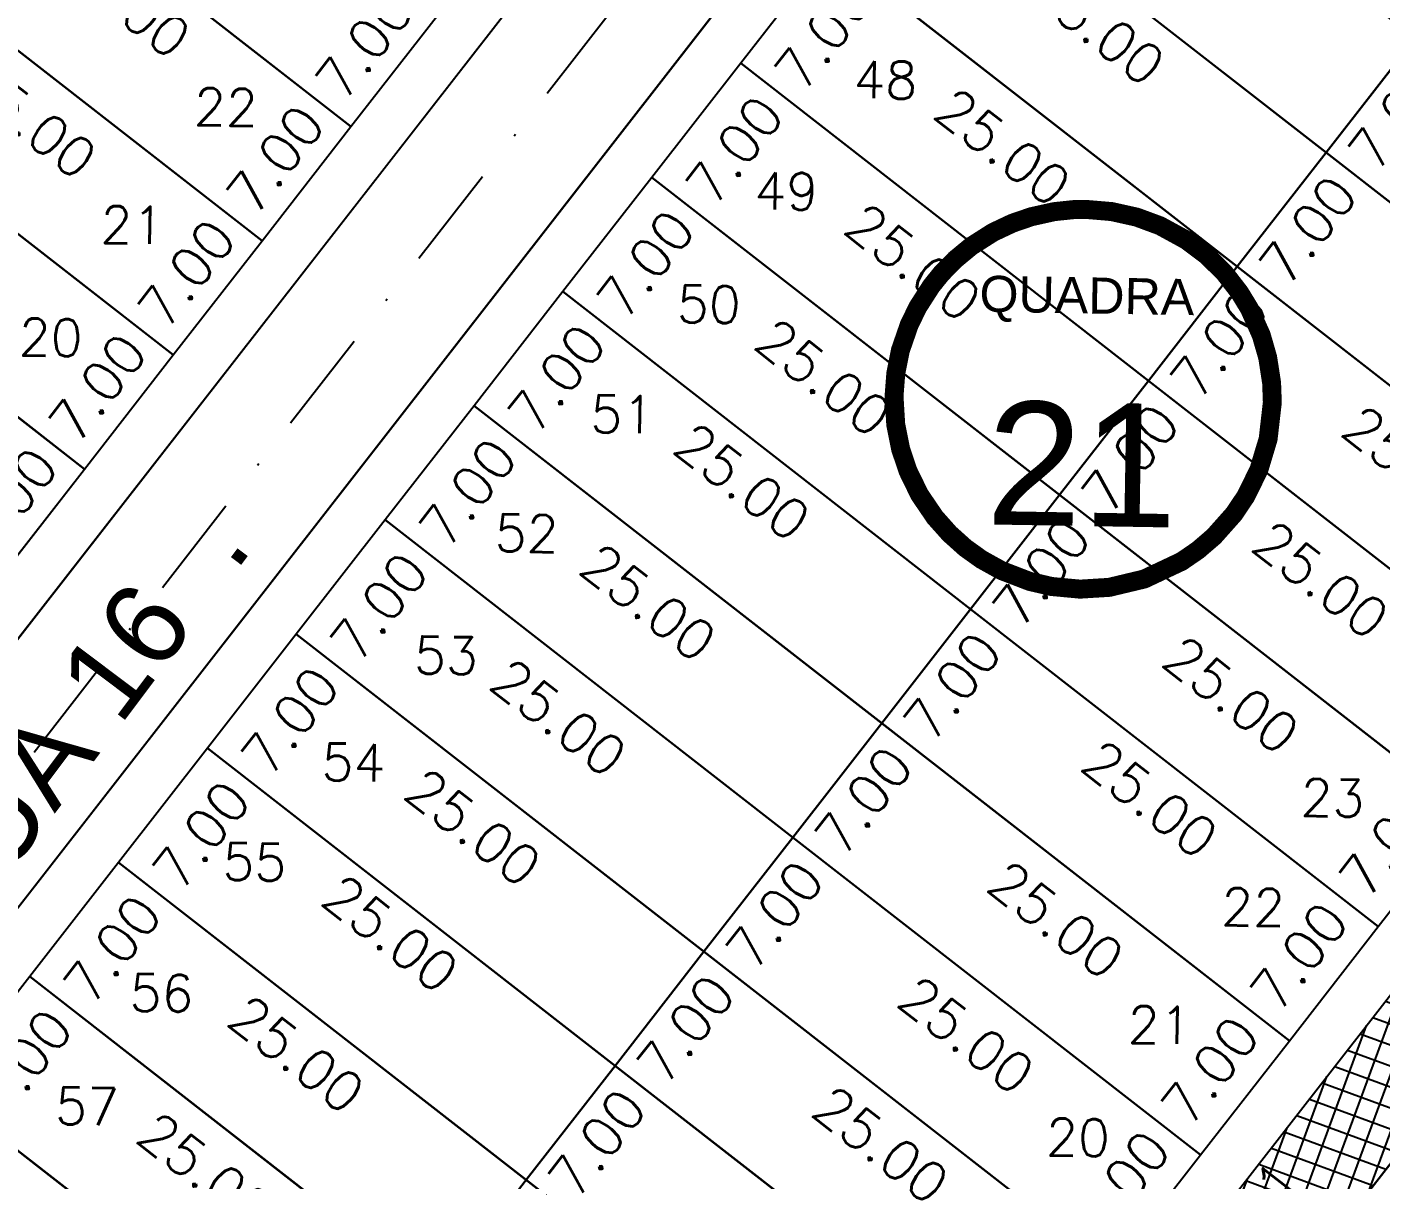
# Model space of a CAD drawing. Header units: millimetres. Extents: x -4430026 to 4783824, y 584 to 9593110.
# Drawn here: x 2486.7 to 2552.2, y 1251.6 to 1307.4 of the extents above; entities that cross this region are included whole.
import ezdxf
from ezdxf.enums import TextEntityAlignment as Align

# ---------------------------------------------------------------- set-up
doc = ezdxf.new("R2010")
doc.units = ezdxf.units.MM
doc.linetypes.add('CONTINUO', pattern=[0])
doc.linetypes.add('DASHDOT', pattern=[1, 0.5, -0.25, 0, -0.25])
for name, color, linetype in [('Bra-Rua Calçadas', 1, 'Continuous'), ('Calçada', 1, 'Continuous'), ('Cota', 8, 'Continuous'), ('EIXO DAS VIAS', 252, 'DASHDOT'), ('Lotes', 2, 'Continuous'), ('Nomes de Ruas', 3, 'Continuous'), ('Numero de lotes', 5, 'Continuous'), ('númeraçãoquadras', 4, 'Continuous'), ('Área Verde Alameda etc.', 92, 'Continuous')]:
    doc.layers.add(name, color=color, linetype=linetype)
doc.styles.add('arcad1', font='romans.shx')
doc.styles.add('ARIAL', font='arial.ttf', dxfattribs={"height": 0.25})
doc.styles.add('ROMANS', font='romans.shx')
doc.styles.add('STYLE1', font='sanss___.ttf')
doc.dimstyles.new('BOLA100', dxfattribs={"dimscale": 0, "dimtxt": 1.9, "dimasz": 0.18, "dimexe": 0.18, "dimexo": 0.063, "dimgap": 0, "dimtad": 1, "dimzin": 4, "dimdsep": 46, "dimtxsty": 'ROMANS', "dimcen": 0.09, "dimse1": 1, "dimse2": 1, "dimsd1": 1, "dimsd2": 1, "dimclrt": 256, "dimaunit": 1, "dimadec": 4, "dimazin": 0, "dimtfac": 1.2, "dimtix": 1, "dimtmove": 2, "dimatfit": 3, "dimfxl": 1, "dimtvp": 2, "dimtolj": 1, "dimtzin": 4, "dimarcsym": 0})
pattern_1 = [(69.82082076, (-350710.31295, -9590084.73025), (-0.894034063135, 0.32857167248), []), (159.82082076, (-350710.31295, -9590084.73025), (-0.32857167248, -0.894034063135), [])]

# ---------------------------------------------------------------- blocks, each defined once
blk = doc.blocks.new('*D1859')
at = {"layer": 'DEFPOINTS', "color": 0}
for p in [(2486.788, 1261.446), (2489.391, 1259.419), (2482.488, 1255.923)]:
    blk.add_point(p, dxfattribs=at)
at = {"layer": 'Cota', "insert": (2486.491, 1257.241), "char_height": 1.9, "attachment_point": 5, "rotation": 52.09358, "style": 'ROMANS'}
blk.add_mtext('\\A1;7.00', dxfattribs=at)
blk = doc.blocks.new('*D1860')
at = {"layer": 'DEFPOINTS', "color": 0}
for p in [(2491.089, 1266.969), (2493.692, 1264.942), (2486.788, 1261.446)]:
    blk.add_point(p, dxfattribs=at)
at = {"layer": 'Cota', "insert": (2490.792, 1262.765), "char_height": 1.9, "attachment_point": 5, "rotation": 52.09358, "style": 'ROMANS'}
blk.add_mtext('\\A1;7.00', dxfattribs=at)
blk = doc.blocks.new('*D1861')
at = {"layer": 'DEFPOINTS', "color": 0}
for p in [(2495.389, 1272.492), (2497.992, 1270.466), (2491.089, 1266.969)]:
    blk.add_point(p, dxfattribs=at)
at = {"layer": 'Cota', "insert": (2495.092, 1268.288), "char_height": 1.9, "attachment_point": 5, "rotation": 52.09358, "style": 'ROMANS'}
blk.add_mtext('\\A1;7.00', dxfattribs=at)
blk = doc.blocks.new('*D1862')
at = {"layer": 'DEFPOINTS', "color": 0}
for p in [(2499.69, 1278.015), (2502.293, 1275.989), (2495.389, 1272.492)]:
    blk.add_point(p, dxfattribs=at)
at = {"layer": 'Cota', "insert": (2499.393, 1273.811), "char_height": 1.9, "attachment_point": 5, "rotation": 52.09358, "style": 'ROMANS'}
blk.add_mtext('\\A1;7.00', dxfattribs=at)
blk = doc.blocks.new('*D1863')
at = {"layer": 'DEFPOINTS', "color": 0}
for p in [(2503.991, 1283.538), (2506.593, 1281.512), (2499.69, 1278.015)]:
    blk.add_point(p, dxfattribs=at)
at = {"layer": 'Cota', "insert": (2503.694, 1279.334), "char_height": 1.9, "attachment_point": 5, "rotation": 52.09358, "style": 'ROMANS'}
blk.add_mtext('\\A1;7.00', dxfattribs=at)
blk = doc.blocks.new('*D1864')
at = {"layer": 'DEFPOINTS', "color": 0}
for p in [(2508.291, 1289.062), (2510.894, 1287.035), (2503.991, 1283.538)]:
    blk.add_point(p, dxfattribs=at)
at = {"layer": 'Cota', "insert": (2507.994, 1284.857), "char_height": 1.9, "attachment_point": 5, "rotation": 52.09358, "style": 'ROMANS'}
blk.add_mtext('\\A1;7.00', dxfattribs=at)
blk = doc.blocks.new('*D1865')
at = {"layer": 'DEFPOINTS', "color": 0}
for p in [(2512.592, 1294.585), (2515.195, 1292.558), (2508.291, 1289.062)]:
    blk.add_point(p, dxfattribs=at)
at = {"layer": 'Cota', "insert": (2512.295, 1290.38), "char_height": 1.9, "attachment_point": 5, "rotation": 52.09358, "style": 'ROMANS'}
blk.add_mtext('\\A1;7.00', dxfattribs=at)
blk = doc.blocks.new('*D1866')
at = {"layer": 'DEFPOINTS', "color": 0}
for p in [(2516.892, 1300.108), (2519.495, 1298.081), (2512.592, 1294.585)]:
    blk.add_point(p, dxfattribs=at)
at = {"layer": 'Cota', "insert": (2516.595, 1295.903), "char_height": 1.9, "attachment_point": 5, "rotation": 52.09358, "style": 'ROMANS'}
blk.add_mtext('\\A1;7.00', dxfattribs=at)
blk = doc.blocks.new('*D1867')
at = {"layer": 'DEFPOINTS', "color": 0}
for p in [(2521.193, 1305.631), (2523.796, 1303.604), (2516.892, 1300.108)]:
    blk.add_point(p, dxfattribs=at)
at = {"layer": 'Cota', "insert": (2520.896, 1301.426), "char_height": 1.9, "attachment_point": 5, "rotation": 52.09358, "style": 'ROMANS'}
blk.add_mtext('\\A1;7.00', dxfattribs=at)
blk = doc.blocks.new('*D1868')
at = {"layer": 'DEFPOINTS', "color": 0}
for p in [(2525.494, 1311.154), (2528.096, 1309.127), (2521.193, 1305.631)]:
    blk.add_point(p, dxfattribs=at)
at = {"layer": 'Cota', "insert": (2525.197, 1306.949), "char_height": 1.9, "attachment_point": 5, "rotation": 52.09358, "style": 'ROMANS'}
blk.add_mtext('\\A1;7.00', dxfattribs=at)
blk = doc.blocks.new('*D2117')
at = {"layer": 'DEFPOINTS', "color": 0}
for p in [(2488.681, 1286.587), (2489.433, 1286.002), (2485.132, 1280.479)]:
    blk.add_point(p, dxfattribs=at)
at = {"layer": 'Cota', "insert": (2485.781, 1284.409), "char_height": 1.9, "attachment_point": 5, "rotation": 52.09358, "style": 'ROMANS'}
blk.add_mtext('\\A1;7.00', dxfattribs=at)
blk = doc.blocks.new('*D2118')
at = {"layer": 'DEFPOINTS', "color": 0}
for p in [(2492.982, 1292.11), (2493.733, 1291.525), (2489.433, 1286.002)]:
    blk.add_point(p, dxfattribs=at)
at = {"layer": 'Cota', "insert": (2490.082, 1289.933), "char_height": 1.9, "attachment_point": 5, "rotation": 52.09358, "style": 'ROMANS'}
blk.add_mtext('\\A1;7.00', dxfattribs=at)
blk = doc.blocks.new('*D2119')
at = {"layer": 'DEFPOINTS', "color": 0}
for p in [(2497.283, 1297.634), (2498.034, 1297.048), (2493.733, 1291.525)]:
    blk.add_point(p, dxfattribs=at)
at = {"layer": 'Cota', "insert": (2494.383, 1295.456), "char_height": 1.9, "attachment_point": 5, "rotation": 52.09358, "style": 'ROMANS'}
blk.add_mtext('\\A1;7.00', dxfattribs=at)
blk = doc.blocks.new('*D2120')
at = {"layer": 'DEFPOINTS', "color": 0}
for p in [(2501.583, 1303.157), (2502.335, 1302.572), (2498.034, 1297.048)]:
    blk.add_point(p, dxfattribs=at)
at = {"layer": 'Cota', "insert": (2498.683, 1300.979), "char_height": 1.9, "attachment_point": 5, "rotation": 52.09358, "style": 'ROMANS'}
blk.add_mtext('\\A1;7.00', dxfattribs=at)
blk = doc.blocks.new('*D2121')
at = {"layer": 'DEFPOINTS', "color": 0}
for p in [(2505.884, 1308.68), (2506.635, 1308.095), (2502.335, 1302.572)]:
    blk.add_point(p, dxfattribs=at)
at = {"layer": 'Cota', "insert": (2502.984, 1306.502), "char_height": 1.9, "attachment_point": 5, "rotation": 52.09358, "style": 'ROMANS'}
blk.add_mtext('\\A1;7.00', dxfattribs=at)
blk = doc.blocks.new('*D4520')
at = {"layer": 'DEFPOINTS', "color": 0}
for p in [(2482.488, 1255.923), (2502.213, 1240.564), (2500.475, 1238.332)]:
    blk.add_point(p, dxfattribs=at)
at = {"layer": 'Cota', "insert": (2491.196, 1246.761), "char_height": 1.9, "attachment_point": 5, "rotation": 322.09358, "style": 'ROMANS'}
blk.add_mtext('\\A1;25.00', dxfattribs=at)
blk = doc.blocks.new('*D4528')
at = {"layer": 'DEFPOINTS', "color": 0}
for p in [(2486.788, 1261.446), (2506.514, 1246.087), (2504.582, 1243.606)]:
    blk.add_point(p, dxfattribs=at)
at = {"layer": 'Cota', "insert": (2495.303, 1252.035), "char_height": 1.9, "attachment_point": 5, "rotation": 322.09358, "style": 'ROMANS'}
blk.add_mtext('\\A1;25.00', dxfattribs=at)
blk = doc.blocks.new('*D4536')
at = {"layer": 'DEFPOINTS', "color": 0}
for p in [(2491.089, 1266.969), (2510.814, 1251.61), (2508.982, 1249.257)]:
    blk.add_point(p, dxfattribs=at)
at = {"layer": 'Cota', "insert": (2499.703, 1257.686), "char_height": 1.9, "attachment_point": 5, "rotation": 322.09358, "style": 'ROMANS'}
blk.add_mtext('\\A1;25.00', dxfattribs=at)
blk = doc.blocks.new('*D4544')
at = {"layer": 'DEFPOINTS', "color": 0}
for p in [(2495.389, 1272.492), (2515.115, 1257.133), (2513.528, 1255.096)]:
    blk.add_point(p, dxfattribs=at)
at = {"layer": 'Cota', "insert": (2504.249, 1263.525), "char_height": 1.9, "attachment_point": 5, "rotation": 322.09358, "style": 'ROMANS'}
blk.add_mtext('\\A1;25.00', dxfattribs=at)
blk = doc.blocks.new('*D4551')
at = {"layer": 'DEFPOINTS', "color": 0}
for p in [(2469.707, 1301.362), (2489.433, 1286.002), (2487.55, 1283.584)]:
    blk.add_point(p, dxfattribs=at)
at = {"layer": 'Cota', "insert": (2478.271, 1292.013), "char_height": 1.9, "attachment_point": 5, "rotation": 322.09358, "style": 'ROMANS'}
blk.add_mtext('\\A1;25.00', dxfattribs=at)
blk = doc.blocks.new('*D4552')
at = {"layer": 'DEFPOINTS', "color": 0}
for p in [(2499.69, 1278.015), (2519.415, 1262.656), (2517.532, 1260.238)]:
    blk.add_point(p, dxfattribs=at)
at = {"layer": 'Cota', "insert": (2508.253, 1268.667), "char_height": 1.9, "attachment_point": 5, "rotation": 322.09358, "style": 'ROMANS'}
blk.add_mtext('\\A1;25.00', dxfattribs=at)
blk = doc.blocks.new('*D4559')
at = {"layer": 'DEFPOINTS', "color": 0}
for p in [(2474.008, 1306.885), (2493.733, 1291.525), (2491.683, 1288.892)]:
    blk.add_point(p, dxfattribs=at)
at = {"layer": 'Cota', "insert": (2482.404, 1297.322), "char_height": 1.9, "attachment_point": 5, "rotation": 322.09358, "style": 'ROMANS'}
blk.add_mtext('\\A1;25.00', dxfattribs=at)
blk = doc.blocks.new('*D4560')
at = {"layer": 'DEFPOINTS', "color": 0}
for p in [(2503.991, 1283.538), (2523.716, 1268.179), (2521.666, 1265.546)]:
    blk.add_point(p, dxfattribs=at)
at = {"layer": 'Cota', "insert": (2512.387, 1273.975), "char_height": 1.9, "attachment_point": 5, "rotation": 322.09358, "style": 'ROMANS'}
blk.add_mtext('\\A1;25.00', dxfattribs=at)
blk = doc.blocks.new('*D4567')
at = {"layer": 'DEFPOINTS', "color": 0}
for p in [(2478.309, 1312.408), (2498.034, 1297.048), (2496.024, 1294.466)]:
    blk.add_point(p, dxfattribs=at)
at = {"layer": 'Cota', "insert": (2486.744, 1302.896), "char_height": 1.9, "attachment_point": 5, "rotation": 322.09358, "style": 'ROMANS'}
blk.add_mtext('\\A1;25.00', dxfattribs=at)
blk = doc.blocks.new('*D4568')
at = {"layer": 'DEFPOINTS', "color": 0}
for p in [(2508.291, 1289.062), (2528.017, 1273.702), (2526.006, 1271.12)]:
    blk.add_point(p, dxfattribs=at)
at = {"layer": 'Cota', "insert": (2516.727, 1279.549), "char_height": 1.9, "attachment_point": 5, "rotation": 322.09358, "style": 'ROMANS'}
blk.add_mtext('\\A1;25.00', dxfattribs=at)
blk = doc.blocks.new('*D4575')
at = {"layer": 'DEFPOINTS', "color": 0}
for p in [(2482.609, 1317.931), (2502.335, 1302.572), (2500.57, 1300.306)]:
    blk.add_point(p, dxfattribs=at)
at = {"layer": 'Cota', "insert": (2491.291, 1308.735), "char_height": 1.9, "attachment_point": 5, "rotation": 322.09358, "style": 'ROMANS'}
blk.add_mtext('\\A1;25.00', dxfattribs=at)
blk = doc.blocks.new('*D4576')
at = {"layer": 'DEFPOINTS', "color": 0}
for p in [(2512.592, 1294.585), (2532.317, 1279.225), (2530.553, 1276.96)]:
    blk.add_point(p, dxfattribs=at)
at = {"layer": 'Cota', "insert": (2521.274, 1285.389), "char_height": 1.9, "attachment_point": 5, "rotation": 322.09358, "style": 'ROMANS'}
blk.add_mtext('\\A1;25.00', dxfattribs=at)
blk = doc.blocks.new('*D4583')
at = {"layer": 'DEFPOINTS', "color": 0}
for p in [(2486.91, 1323.454), (2506.635, 1308.095), (2504.497, 1305.349)]:
    blk.add_point(p, dxfattribs=at)
at = {"layer": 'Cota', "insert": (2495.218, 1313.778), "char_height": 1.9, "attachment_point": 5, "rotation": 322.09358, "style": 'ROMANS'}
blk.add_mtext('\\A1;25.00', dxfattribs=at)
blk = doc.blocks.new('*D4584')
at = {"layer": 'DEFPOINTS', "color": 0}
for p in [(2516.892, 1300.108), (2536.618, 1284.748), (2534.48, 1282.003)]:
    blk.add_point(p, dxfattribs=at)
at = {"layer": 'Cota', "insert": (2525.201, 1290.432), "char_height": 1.9, "attachment_point": 5, "rotation": 322.09358, "style": 'ROMANS'}
blk.add_mtext('\\A1;25.00', dxfattribs=at)
blk = doc.blocks.new('*D4592')
at = {"layer": 'DEFPOINTS', "color": 0}
for p in [(2521.193, 1305.631), (2540.918, 1290.272), (2538.82, 1287.577)]:
    blk.add_point(p, dxfattribs=at)
at = {"layer": 'Cota', "insert": (2529.541, 1296.006), "char_height": 1.9, "attachment_point": 5, "rotation": 322.09358, "style": 'ROMANS'}
blk.add_mtext('\\A1;25.00', dxfattribs=at)
blk = doc.blocks.new('*D4600')
at = {"layer": 'DEFPOINTS', "color": 0}
for p in [(2525.494, 1311.154), (2545.219, 1295.795), (2543.16, 1293.151)]:
    blk.add_point(p, dxfattribs=at)
at = {"layer": 'Cota', "insert": (2533.881, 1301.58), "char_height": 1.9, "attachment_point": 5, "rotation": 322.09358, "style": 'ROMANS'}
blk.add_mtext('\\A1;25.00', dxfattribs=at)
blk = doc.blocks.new('*D4610')
at = {"layer": 'DEFPOINTS', "color": 0}
for p in [(2529.794, 1316.677), (2549.52, 1301.318), (2547.707, 1298.99)]:
    blk.add_point(p, dxfattribs=at)
at = {"layer": 'Cota', "insert": (2538.428, 1307.42), "char_height": 1.9, "attachment_point": 5, "rotation": 322.09358, "style": 'ROMANS'}
blk.add_mtext('\\A1;25.00', dxfattribs=at)
blk = doc.blocks.new('*D4617')
at = {"layer": 'DEFPOINTS', "color": 0}
for p in [(2534.095, 1322.2), (2553.82, 1306.841), (2551.841, 1304.299)]:
    blk.add_point(p, dxfattribs=at)
at = {"layer": 'Cota', "insert": (2542.562, 1312.728), "char_height": 1.9, "attachment_point": 5, "rotation": 322.09358, "style": 'ROMANS'}
blk.add_mtext('\\A1;25.00', dxfattribs=at)
blk = doc.blocks.new('*D6349')
at = {"layer": 'DEFPOINTS', "color": 0}
for p in [(2515.115, 1257.133), (2534.84, 1241.774), (2533.254, 1239.736)]:
    blk.add_point(p, dxfattribs=at)
at = {"layer": 'Cota', "insert": (2523.975, 1248.166), "char_height": 1.9, "attachment_point": 5, "rotation": 322.09358, "style": 'ROMANS'}
blk.add_mtext('\\A1;25.00', dxfattribs=at)
blk = doc.blocks.new('*D6350')
at = {"layer": 'DEFPOINTS', "color": 0}
for p in [(2519.415, 1262.656), (2539.141, 1247.297), (2537.258, 1244.878)]:
    blk.add_point(p, dxfattribs=at)
at = {"layer": 'Cota', "insert": (2527.979, 1253.308), "char_height": 1.9, "attachment_point": 5, "rotation": 322.09358, "style": 'ROMANS'}
blk.add_mtext('\\A1;25.00', dxfattribs=at)
blk = doc.blocks.new('*D6351')
at = {"layer": 'DEFPOINTS', "color": 0}
for p in [(2523.716, 1268.179), (2543.441, 1252.82), (2541.391, 1250.187)]:
    blk.add_point(p, dxfattribs=at)
at = {"layer": 'Cota', "insert": (2532.112, 1258.616), "char_height": 1.9, "attachment_point": 5, "rotation": 322.09358, "style": 'ROMANS'}
blk.add_mtext('\\A1;25.00', dxfattribs=at)
blk = doc.blocks.new('*D6352')
at = {"layer": 'DEFPOINTS', "color": 0}
for p in [(2528.017, 1273.702), (2547.742, 1258.343), (2545.731, 1255.761)]:
    blk.add_point(p, dxfattribs=at)
at = {"layer": 'Cota', "insert": (2536.452, 1264.19), "char_height": 1.9, "attachment_point": 5, "rotation": 322.09358, "style": 'ROMANS'}
blk.add_mtext('\\A1;25.00', dxfattribs=at)
blk = doc.blocks.new('*D6353')
at = {"layer": 'DEFPOINTS', "color": 0}
for p in [(2532.317, 1279.225), (2552.043, 1263.866), (2550.278, 1261.6)]:
    blk.add_point(p, dxfattribs=at)
at = {"layer": 'Cota', "insert": (2540.999, 1270.03), "char_height": 1.9, "attachment_point": 5, "rotation": 322.09358, "style": 'ROMANS'}
blk.add_mtext('\\A1;25.00', dxfattribs=at)
blk = doc.blocks.new('*D6354')
at = {"layer": 'DEFPOINTS', "color": 0}
for p in [(2536.618, 1284.748), (2556.343, 1269.389), (2554.205, 1266.644)]:
    blk.add_point(p, dxfattribs=at)
at = {"layer": 'Cota', "insert": (2544.926, 1275.073), "char_height": 1.9, "attachment_point": 5, "rotation": 322.09358, "style": 'ROMANS'}
blk.add_mtext('\\A1;25.00', dxfattribs=at)
blk = doc.blocks.new('*D6355')
at = {"layer": 'DEFPOINTS', "color": 0}
for p in [(2540.918, 1290.272), (2560.644, 1274.912), (2558.546, 1272.218)]:
    blk.add_point(p, dxfattribs=at)
at = {"layer": 'Cota', "insert": (2549.267, 1280.647), "char_height": 1.9, "attachment_point": 5, "rotation": 322.09358, "style": 'ROMANS'}
blk.add_mtext('\\A1;25.00', dxfattribs=at)
blk = doc.blocks.new('*D6356')
at = {"layer": 'DEFPOINTS', "color": 0}
for p in [(2545.219, 1295.795), (2564.944, 1280.435), (2562.886, 1277.792)]:
    blk.add_point(p, dxfattribs=at)
at = {"layer": 'Cota', "insert": (2553.607, 1286.221), "char_height": 1.9, "attachment_point": 5, "rotation": 322.09358, "style": 'ROMANS'}
blk.add_mtext('\\A1;25.00', dxfattribs=at)
blk = doc.blocks.new('*D6357')
at = {"layer": 'DEFPOINTS', "color": 0}
for p in [(2549.52, 1301.318), (2569.245, 1285.958), (2567.433, 1283.631)]:
    blk.add_point(p, dxfattribs=at)
at = {"layer": 'Cota', "insert": (2558.154, 1292.06), "char_height": 1.9, "attachment_point": 5, "rotation": 322.09358, "style": 'ROMANS'}
blk.add_mtext('\\A1;25.00', dxfattribs=at)
blk = doc.blocks.new('*D6382')
at = {"layer": 'DEFPOINTS', "color": 0}
for p in [(2515.115, 1257.133), (2517.141, 1255.556), (2510.814, 1251.61)]:
    blk.add_point(p, dxfattribs=at)
at = {"layer": 'Cota', "insert": (2514.241, 1253.378), "char_height": 1.9, "attachment_point": 5, "rotation": 52.09358, "style": 'ROMANS'}
blk.add_mtext('\\A1;7.00', dxfattribs=at)
blk = doc.blocks.new('*D6383')
at = {"layer": 'DEFPOINTS', "color": 0}
for p in [(2519.415, 1262.656), (2521.441, 1261.079), (2515.115, 1257.133)]:
    blk.add_point(p, dxfattribs=at)
at = {"layer": 'Cota', "insert": (2518.541, 1258.901), "char_height": 1.9, "attachment_point": 5, "rotation": 52.09358, "style": 'ROMANS'}
blk.add_mtext('\\A1;7.00', dxfattribs=at)
blk = doc.blocks.new('*D6384')
at = {"layer": 'DEFPOINTS', "color": 0}
for p in [(2523.716, 1268.179), (2525.742, 1266.602), (2519.415, 1262.656)]:
    blk.add_point(p, dxfattribs=at)
at = {"layer": 'Cota', "insert": (2522.842, 1264.424), "char_height": 1.9, "attachment_point": 5, "rotation": 52.09358, "style": 'ROMANS'}
blk.add_mtext('\\A1;7.00', dxfattribs=at)
blk = doc.blocks.new('*D6385')
at = {"layer": 'DEFPOINTS', "color": 0}
for p in [(2528.017, 1273.702), (2530.042, 1272.125), (2523.716, 1268.179)]:
    blk.add_point(p, dxfattribs=at)
at = {"layer": 'Cota', "insert": (2527.143, 1269.947), "char_height": 1.9, "attachment_point": 5, "rotation": 52.09358, "style": 'ROMANS'}
blk.add_mtext('\\A1;7.00', dxfattribs=at)
blk = doc.blocks.new('*D6386')
at = {"layer": 'DEFPOINTS', "color": 0}
for p in [(2532.317, 1279.225), (2534.343, 1277.648), (2528.017, 1273.702)]:
    blk.add_point(p, dxfattribs=at)
at = {"layer": 'Cota', "insert": (2531.443, 1275.47), "char_height": 1.9, "attachment_point": 5, "rotation": 52.09358, "style": 'ROMANS'}
blk.add_mtext('\\A1;7.00', dxfattribs=at)
blk = doc.blocks.new('*D6387')
at = {"layer": 'DEFPOINTS', "color": 0}
for p in [(2536.618, 1284.748), (2538.644, 1283.171), (2532.317, 1279.225)]:
    blk.add_point(p, dxfattribs=at)
at = {"layer": 'Cota', "insert": (2535.744, 1280.993), "char_height": 1.9, "attachment_point": 5, "rotation": 52.09358, "style": 'ROMANS'}
blk.add_mtext('\\A1;7.00', dxfattribs=at)
blk = doc.blocks.new('*D6388')
at = {"layer": 'DEFPOINTS', "color": 0}
for p in [(2540.918, 1290.272), (2542.944, 1288.694), (2536.618, 1284.748)]:
    blk.add_point(p, dxfattribs=at)
at = {"layer": 'Cota', "insert": (2540.044, 1286.516), "char_height": 1.9, "attachment_point": 5, "rotation": 52.09358, "style": 'ROMANS'}
blk.add_mtext('\\A1;7.00', dxfattribs=at)
blk = doc.blocks.new('*D6389')
at = {"layer": 'DEFPOINTS', "color": 0}
for p in [(2545.219, 1295.795), (2547.245, 1294.217), (2540.918, 1290.272)]:
    blk.add_point(p, dxfattribs=at)
at = {"layer": 'Cota', "insert": (2544.345, 1292.039), "char_height": 1.9, "attachment_point": 5, "rotation": 52.09358, "style": 'ROMANS'}
blk.add_mtext('\\A1;7.00', dxfattribs=at)
blk = doc.blocks.new('*D6390')
at = {"layer": 'DEFPOINTS', "color": 0}
for p in [(2549.52, 1301.318), (2551.546, 1299.74), (2545.219, 1295.795)]:
    blk.add_point(p, dxfattribs=at)
at = {"layer": 'Cota', "insert": (2548.646, 1297.562), "char_height": 1.9, "attachment_point": 5, "rotation": 52.09358, "style": 'ROMANS'}
blk.add_mtext('\\A1;7.00', dxfattribs=at)
blk = doc.blocks.new('*D6391')
at = {"layer": 'DEFPOINTS', "color": 0}
for p in [(2553.82, 1306.841), (2555.846, 1305.263), (2549.52, 1301.318)]:
    blk.add_point(p, dxfattribs=at)
at = {"layer": 'Cota', "insert": (2552.946, 1303.086), "char_height": 1.9, "attachment_point": 5, "rotation": 52.09358, "style": 'ROMANS'}
blk.add_mtext('\\A1;7.00', dxfattribs=at)
blk = doc.blocks.new('*D6412')
at = {"layer": 'DEFPOINTS', "color": 0}
for p in [(2542.508, 1253.547), (2543.441, 1252.82), (2539.141, 1247.297)]:
    blk.add_point(p, dxfattribs=at)
at = {"layer": 'Cota', "insert": (2539.608, 1251.369), "char_height": 1.9, "attachment_point": 5, "rotation": 52.09358, "style": 'ROMANS'}
blk.add_mtext('\\A1;7.00', dxfattribs=at)
blk = doc.blocks.new('*D6413')
at = {"layer": 'DEFPOINTS', "color": 0}
for p in [(2546.809, 1259.07), (2547.742, 1258.343), (2543.441, 1252.82)]:
    blk.add_point(p, dxfattribs=at)
at = {"layer": 'Cota', "insert": (2543.909, 1256.892), "char_height": 1.9, "attachment_point": 5, "rotation": 52.09358, "style": 'ROMANS'}
blk.add_mtext('\\A1;7.00', dxfattribs=at)
blk = doc.blocks.new('*D6414')
at = {"layer": 'DEFPOINTS', "color": 0}
for p in [(2551.109, 1264.593), (2552.043, 1263.866), (2547.742, 1258.343)]:
    blk.add_point(p, dxfattribs=at)
at = {"layer": 'Cota', "insert": (2548.209, 1262.415), "char_height": 1.9, "attachment_point": 5, "rotation": 52.09358, "style": 'ROMANS'}
blk.add_mtext('\\A1;7.00', dxfattribs=at)
blk = doc.blocks.new('*D6415')
at = {"layer": 'DEFPOINTS', "color": 0}
for p in [(2555.41, 1270.116), (2556.343, 1269.389), (2552.043, 1263.866)]:
    blk.add_point(p, dxfattribs=at)
at = {"layer": 'Cota', "insert": (2552.51, 1267.938), "char_height": 1.9, "attachment_point": 5, "rotation": 52.09358, "style": 'ROMANS'}
blk.add_mtext('\\A1;7.00', dxfattribs=at)
blk = doc.blocks.new('*D7552')
at = {"layer": 'DEFPOINTS', "color": 0}
for p in [(2621.237, 1348.661), (2622.919, 1347.351), (2469.602, 1153.922)]:
    blk.add_point(p, dxfattribs=at)
at = {"layer": 'Cota', "insert": (2544.912, 1248.63), "char_height": 1.9, "attachment_point": 5, "rotation": 52.09358, "style": 'ROMANS'}
blk.add_mtext('\\A1;246.81', dxfattribs=at)
blk = doc.blocks.new('*D7553')
at = {"layer": 'DEFPOINTS', "color": 0}
for p in [(2621.204, 1341.189), (2621.548, 1340.921), (2474.333, 1151.859)]:
    blk.add_point(p, dxfattribs=at)
at = {"layer": 'Cota', "insert": (2540.982, 1239.782), "char_height": 1.9, "attachment_point": 5, "rotation": 52.09358, "style": 'ROMANS'}
blk.add_mtext('\\A1;239.62', dxfattribs=at)
blk = doc.blocks.new('*D7400')
at = {"layer": 'DEFPOINTS', "color": 0}
for p in [(2628.382, 1335.676), (2630.106, 1334.334), (2482.638, 1148.503)]:
    blk.add_point(p, dxfattribs=at)
at = {"layer": 'Cota', "insert": (2556.485, 1241.331), "char_height": 1.9, "attachment_point": 5, "rotation": 52.09358, "style": 'ROMANS'}
blk.add_mtext('\\A1;237.22', dxfattribs=at)
blk = doc.blocks.new('*D7554')
at = {"layer": 'DEFPOINTS', "color": 0}
for p in [(2635.049, 1337.907), (2635.44, 1337.602), (2487.118, 1147.119)]:
    blk.add_point(p, dxfattribs=at)
at = {"layer": 'Cota', "insert": (2551.556, 1232.372), "char_height": 1.9, "attachment_point": 5, "rotation": 52.09358, "style": 'ROMANS'}
blk.add_mtext('\\A1;241.42', dxfattribs=at)
blk = doc.blocks.new('NUM_quadra')
at = {"color": 6, "const_width": 0.02}
blk.add_lwpolyline([(-0.0134, 0.1996), (-0.034, 0.1971), (-0.0579, 0.1914), (-0.0779, 0.1842), (-0.0981, 0.1743), (-0.1208, 0.1594), (-0.1377, 0.145), (-0.1521, 0.1299), (-0.1625, 0.1166), (-0.1764, 0.0942), (-0.1852, 0.0754), (-0.1941, 0.0483), (-0.1985, 0.0243), (-0.2, 0), (-0.1977, -0.0299), (-0.1921, -0.0556), (-0.1839, -0.0786), (-0.1713, -0.1033), (-0.1546, -0.1269), (-0.1389, -0.1439), (-0.1219, -0.1586), (-0.1046, -0.1705), (-0.0831, -0.1819), (-0.0531, -0.1928), (-0.0302, -0.1977), (0, -0.2), (0.0309, -0.1976), (0.0677, -0.1882), (0.1069, -0.169), (0.124, -0.1569), (0.1407, -0.1421), (0.1614, -0.1181), (0.1737, -0.0992), (0.187, -0.071), (0.1962, -0.0386), (0.2, 0), (0.1989, 0.0205), (0.1943, 0.0473), (0.1871, 0.0707), (0.1741, 0.0984), (0.1635, 0.1151), (0.1472, 0.1354), (0.1285, 0.1533), (0.1063, 0.1694), (0.0782, 0.1841), (0.0533, 0.1928), (0.0267, 0.1982), (0, 0.2)], close=True, dxfattribs=at)
blk.add_circle((0, 0), 0.2)
at = {"color": 3, "insert": (-0.1114, 0.1285), "char_height": 0.038, "width": 0.2663, "attachment_point": 1, "style": 'STYLE1'}
blk.add_mtext('\\fArial|b0|i0|c0|p34;QUADRA', dxfattribs=at)
at = {"color": 3, "style": 'STYLE1'}
blk.add_attdef('00', text='', height=0.13, dxfattribs=at).set_placement((0, -0.1335), align=Align.CENTER)

msp = doc.modelspace()

# ---------------------------------------------------------------- hatches: boundary and pattern name
at = {"layer": 'Área Verde Alameda etc.'}
h = msp.add_hatch(dxfattribs=at)
h.set_pattern_fill('ANSI37', color=256, scale=0.3, angle=24.82082, style=0)
h.set_pattern_definition(pattern_1)
edge = h.paths.add_edge_path()
edge.add_line((2619.753, 1346.755), (2469.602, 1153.922))
edge.add_arc((2538.91, 1306.411), 167.5, 245.55766, 247.32311)
edge.add_line((2474.333, 1151.859), (2621.548, 1340.921))
edge.add_arc((2616.814, 1344.608), 6, 322.09358, 402.49951)
edge.add_line((2621.237, 1348.661), (2619.753, 1346.755))
h = msp.add_hatch(dxfattribs=at)
h.set_pattern_fill('ANSI37', color=256, scale=0.3, angle=24.82082, style=0)
h.set_pattern_definition(pattern_1)
edge = h.paths.add_edge_path()
edge.add_arc((2632.594, 1332.32), 6, 100.68396, 142.09358)
edge.add_line((2627.86, 1336.006), (2482.116, 1148.833))
edge.add_arc((2538.91, 1306.411), 167.5, 250.17979, 251.98864)
edge.add_line((2487.118, 1147.119), (2635.44, 1337.602))
edge.add_arc((2632.594, 1332.32), 6, 61.68765, 100.68396)

# ---------------------------------------------------------------- linework, layer by layer
at = {"layer": 'Bra-Rua Calçadas'}
msp.add_lwpolyline([(2619.753, 1346.755), (2469.602, 1153.922, 0.007703), (2474.333, 1151.859), (2621.548, 1340.921, 0.365977), (2621.237, 1348.661)], format="xyb", close=True, dxfattribs=at)
at = {"layer": 'Calçada', "lineweight": -3}
for p, q in [((2415.53, 1187.023), (2567.895, 1382.699)), ((2415.53, 1187.023), (2567.895, 1382.699)), ((2574.207, 1377.784), (2421.842, 1182.108)), ((2574.207, 1377.784), (2421.842, 1182.108)), ((2471.826, 1148.639), (2621.548, 1340.921)), ((2471.826, 1148.639), (2621.548, 1340.921))]:
    msp.add_line(p, q, dxfattribs=at)
for points in [[(2567.895, 1382.699, 0.414214), (2566.847, 1391.119), (2549.805, 1404.389, 0.111031), (2527.582, 1414.863, 0.289852), (2521.543, 1412.693), (2372.134, 1220.813, 0.414214), (2373.182, 1212.393), (2407.11, 1185.975, 0.414214), (2415.53, 1187.023)], [(2567.895, 1382.699, 0.414214), (2566.847, 1391.119), (2549.805, 1404.389, 0.111031), (2527.582, 1414.863, 0.289852), (2521.543, 1412.693), (2372.134, 1220.813, 0.414214), (2373.182, 1212.393), (2407.11, 1185.975, 0.414214), (2415.53, 1187.023)], [(2621.548, 1340.921, 0.414214), (2620.5, 1349.342), (2582.627, 1378.832, 0.414214), (2574.207, 1377.784), (2421.842, 1182.108, 0.414214), (2422.89, 1173.688), (2430.78, 1167.544, 0.056418), (2464.557, 1146.887, 0.349625), (2471.826, 1148.639)], [(2621.548, 1340.921, 0.414214), (2620.5, 1349.342), (2582.627, 1378.832, 0.414214), (2574.207, 1377.784), (2421.842, 1182.108, 0.414214), (2422.89, 1173.688), (2430.78, 1167.544, 0.056418), (2464.557, 1146.887, 0.349625), (2471.826, 1148.639)]]:
    msp.add_lwpolyline(points, format="xyb", close=True, dxfattribs=at)
at = {"layer": 'EIXO DAS VIAS', "ltscale": 10}
msp.add_line((2412.542, 1176.675, 103.708), (2577.195, 1388.131, 103.708), dxfattribs=at)
at = {"layer": 'Lotes', "lineweight": -3}
for p, q in [((2502.335, 1302.572), (2462.884, 1333.29)), ((2498.034, 1297.048), (2458.583, 1327.767)), ((2493.733, 1291.525), (2454.283, 1322.244)), ((2489.433, 1286.002), (2449.982, 1316.721)), ((2569.245, 1285.958), (2529.794, 1316.677)), ((2564.944, 1280.435), (2525.494, 1311.154)), ((2560.644, 1274.912), (2521.193, 1305.631)), ((2556.343, 1269.389), (2516.892, 1300.108)), ((2552.043, 1263.866), (2512.592, 1294.585)), ((2547.742, 1258.343), (2508.291, 1289.062)), ((2543.441, 1252.82), (2503.991, 1283.538)), ((2539.141, 1247.297), (2499.69, 1278.015)), ((2534.84, 1241.774), (2495.389, 1272.492)), ((2530.54, 1236.25), (2491.089, 1266.969)), ((2526.239, 1230.727), (2486.788, 1261.446)), ((2521.938, 1225.204), (2482.488, 1255.923))]:
    msp.add_line(p, q, dxfattribs=at)
at = {"layer": 'Lotes', "linetype": 'CONTINUO', "lineweight": -3}
for p, q in [((2502.335, 1302.572), (2482.609, 1317.931)), ((2482.609, 1317.931), (2502.335, 1302.572)), ((2529.794, 1316.677), (2549.52, 1301.318)), ((2549.52, 1301.318), (2529.794, 1316.677)), ((2498.034, 1297.048), (2478.309, 1312.408)), ((2478.309, 1312.408), (2498.034, 1297.048)), ((2525.494, 1311.154), (2521.193, 1305.631)), ((2525.494, 1311.154), (2545.219, 1295.795)), ((2545.219, 1295.795), (2525.494, 1311.154)), ((2502.335, 1302.572), (2506.635, 1308.095)), ((2493.733, 1291.525), (2474.008, 1306.885)), ((2474.008, 1306.885), (2493.733, 1291.525)), ((2549.52, 1301.318), (2553.82, 1306.841)), ((2553.82, 1306.841), (2549.52, 1301.318)), ((2521.193, 1305.631), (2516.892, 1300.108)), ((2521.193, 1305.631), (2540.918, 1290.272)), ((2540.918, 1290.272), (2521.193, 1305.631)), ((2498.034, 1297.048), (2502.335, 1302.572)), ((2489.433, 1286.002), (2469.707, 1301.362)), ((2469.707, 1301.362), (2489.433, 1286.002)), ((2545.219, 1295.795), (2549.52, 1301.318)), ((2549.52, 1301.318), (2545.219, 1295.795)), ((2569.245, 1285.958), (2549.52, 1301.318)), ((2549.52, 1301.318), (2569.245, 1285.958)), ((2516.892, 1300.108), (2512.592, 1294.585)), ((2516.892, 1300.108), (2536.618, 1284.748)), ((2536.618, 1284.748), (2516.892, 1300.108)), ((2493.733, 1291.525), (2498.034, 1297.048)), ((2540.918, 1290.272), (2545.219, 1295.795)), ((2545.219, 1295.795), (2540.918, 1290.272)), ((2564.944, 1280.435), (2545.219, 1295.795)), ((2545.219, 1295.795), (2564.944, 1280.435)), ((2512.592, 1294.585), (2508.291, 1289.062)), ((2512.592, 1294.585), (2532.317, 1279.225)), ((2532.317, 1279.225), (2512.592, 1294.585)), ((2489.433, 1286.002), (2493.733, 1291.525)), ((2536.618, 1284.748), (2540.918, 1290.272)), ((2540.918, 1290.272), (2536.618, 1284.748)), ((2560.644, 1274.912), (2540.918, 1290.272)), ((2540.918, 1290.272), (2560.644, 1274.912)), ((2508.291, 1289.062), (2503.991, 1283.538)), ((2508.291, 1289.062), (2528.017, 1273.702)), ((2528.017, 1273.702), (2508.291, 1289.062)), ((2485.132, 1280.479), (2489.433, 1286.002)), ((2532.317, 1279.225), (2536.618, 1284.748)), ((2536.618, 1284.748), (2532.317, 1279.225)), ((2556.343, 1269.389), (2536.618, 1284.748)), ((2536.618, 1284.748), (2556.343, 1269.389)), ((2503.991, 1283.538), (2499.69, 1278.015)), ((2503.991, 1283.538), (2523.716, 1268.179)), ((2523.716, 1268.179), (2503.991, 1283.538)), ((2528.017, 1273.702), (2532.317, 1279.225)), ((2532.317, 1279.225), (2528.017, 1273.702)), ((2552.043, 1263.866), (2532.317, 1279.225)), ((2532.317, 1279.225), (2552.043, 1263.866)), ((2499.69, 1278.015), (2495.389, 1272.492)), ((2499.69, 1278.015), (2519.415, 1262.656)), ((2519.415, 1262.656), (2499.69, 1278.015)), ((2523.716, 1268.179), (2528.017, 1273.702)), ((2528.017, 1273.702), (2523.716, 1268.179)), ((2547.742, 1258.343), (2528.017, 1273.702)), ((2528.017, 1273.702), (2547.742, 1258.343)), ((2495.389, 1272.492), (2491.089, 1266.969)), ((2495.389, 1272.492), (2515.115, 1257.133)), ((2515.115, 1257.133), (2495.389, 1272.492)), ((2519.415, 1262.656), (2523.716, 1268.179)), ((2523.716, 1268.179), (2519.415, 1262.656)), ((2543.441, 1252.82), (2523.716, 1268.179)), ((2523.716, 1268.179), (2543.441, 1252.82)), ((2491.089, 1266.969), (2486.788, 1261.446)), ((2491.089, 1266.969), (2510.814, 1251.61)), ((2510.814, 1251.61), (2491.089, 1266.969)), ((2515.115, 1257.133), (2519.415, 1262.656)), ((2519.415, 1262.656), (2515.115, 1257.133)), ((2539.141, 1247.297), (2519.415, 1262.656)), ((2519.415, 1262.656), (2539.141, 1247.297)), ((2486.788, 1261.446), (2482.488, 1255.923)), ((2486.788, 1261.446), (2506.514, 1246.087)), ((2506.514, 1246.087), (2486.788, 1261.446)), ((2510.814, 1251.61), (2515.115, 1257.133)), ((2515.115, 1257.133), (2510.814, 1251.61)), ((2534.84, 1241.774), (2515.115, 1257.133)), ((2515.115, 1257.133), (2534.84, 1241.774)), ((2482.488, 1255.923), (2502.213, 1240.564)), ((2502.213, 1240.564), (2482.488, 1255.923)), ((2506.514, 1246.087), (2510.814, 1251.61)), ((2510.814, 1251.61), (2506.514, 1246.087)), ((2530.54, 1236.25), (2510.814, 1251.61)), ((2510.814, 1251.61), (2530.54, 1236.25))]:
    msp.add_line(p, q, dxfattribs=at)
at = {"layer": 'Lotes'}
for p, q in [((2553.82, 1306.841), (2549.52, 1301.318)), ((2549.52, 1301.318), (2545.219, 1295.795)), ((2569.245, 1285.958), (2549.52, 1301.318)), ((2549.52, 1301.318), (2569.245, 1285.958)), ((2545.219, 1295.795), (2540.918, 1290.272)), ((2564.944, 1280.435), (2545.219, 1295.795)), ((2545.219, 1295.795), (2564.944, 1280.435)), ((2540.918, 1290.272), (2536.618, 1284.748)), ((2560.644, 1274.912), (2540.918, 1290.272)), ((2540.918, 1290.272), (2560.644, 1274.912)), ((2536.618, 1284.748), (2532.317, 1279.225)), ((2556.343, 1269.389), (2536.618, 1284.748)), ((2536.618, 1284.748), (2556.343, 1269.389)), ((2532.317, 1279.225), (2528.017, 1273.702)), ((2552.043, 1263.866), (2532.317, 1279.225)), ((2532.317, 1279.225), (2552.043, 1263.866)), ((2528.017, 1273.702), (2523.716, 1268.179)), ((2547.742, 1258.343), (2528.017, 1273.702)), ((2528.017, 1273.702), (2547.742, 1258.343)), ((2523.716, 1268.179), (2519.415, 1262.656)), ((2543.441, 1252.82), (2523.716, 1268.179)), ((2523.716, 1268.179), (2543.441, 1252.82)), ((2519.415, 1262.656), (2515.115, 1257.133)), ((2539.141, 1247.297), (2519.415, 1262.656)), ((2519.415, 1262.656), (2539.141, 1247.297)), ((2515.115, 1257.133), (2510.814, 1251.61)), ((2534.84, 1241.774), (2515.115, 1257.133)), ((2515.115, 1257.133), (2534.84, 1241.774))]:
    msp.add_line(p, q, dxfattribs=at)
for points in [[(2486.91, 1323.454), (2482.609, 1317.931), (2502.335, 1302.572), (2506.635, 1308.095)], [(2534.095, 1322.2), (2529.794, 1316.677), (2549.52, 1301.318), (2553.82, 1306.841)], [(2482.609, 1317.931), (2478.309, 1312.408), (2498.034, 1297.048), (2502.335, 1302.572)], [(2529.794, 1316.677), (2525.494, 1311.154), (2545.219, 1295.795), (2549.52, 1301.318)], [(2478.309, 1312.408), (2474.008, 1306.885), (2493.733, 1291.525), (2498.034, 1297.048)], [(2525.494, 1311.154), (2521.193, 1305.631), (2540.918, 1290.272), (2545.219, 1295.795)], [(2474.008, 1306.885), (2469.707, 1301.362), (2489.433, 1286.002), (2493.733, 1291.525)], [(2553.82, 1306.841), (2549.52, 1301.318), (2569.245, 1285.958), (2573.546, 1291.482)], [(2521.193, 1305.631), (2516.892, 1300.108), (2536.618, 1284.748), (2540.918, 1290.272)], [(2469.707, 1301.362), (2465.407, 1295.838), (2485.132, 1280.479), (2489.433, 1286.002)], [(2549.52, 1301.318), (2545.219, 1295.795), (2564.944, 1280.435), (2569.245, 1285.958)], [(2516.892, 1300.108), (2512.592, 1294.585), (2532.317, 1279.225), (2536.618, 1284.748)], [(2545.219, 1295.795), (2540.918, 1290.272), (2560.644, 1274.912), (2564.944, 1280.435)], [(2512.592, 1294.585), (2508.291, 1289.062), (2528.017, 1273.702), (2532.317, 1279.225)], [(2540.918, 1290.272), (2536.618, 1284.748), (2556.343, 1269.389), (2560.644, 1274.912)], [(2508.291, 1289.062), (2503.991, 1283.538), (2523.716, 1268.179), (2528.017, 1273.702)], [(2536.618, 1284.748), (2532.317, 1279.225), (2552.043, 1263.866), (2556.343, 1269.389)], [(2503.991, 1283.538), (2499.69, 1278.015), (2519.415, 1262.656), (2523.716, 1268.179)], [(2532.317, 1279.225), (2528.017, 1273.702), (2547.742, 1258.343), (2552.043, 1263.866)], [(2499.69, 1278.015), (2495.389, 1272.492), (2515.115, 1257.133), (2519.415, 1262.656)], [(2528.017, 1273.702), (2523.716, 1268.179), (2543.441, 1252.82), (2547.742, 1258.343)], [(2495.389, 1272.492), (2491.089, 1266.969), (2510.814, 1251.61), (2515.115, 1257.133)], [(2523.716, 1268.179), (2519.415, 1262.656), (2539.141, 1247.297), (2543.441, 1252.82)], [(2491.089, 1266.969), (2486.788, 1261.446), (2506.514, 1246.087), (2510.814, 1251.61)], [(2519.415, 1262.656), (2515.115, 1257.133), (2534.84, 1241.774), (2539.141, 1247.297)], [(2486.788, 1261.446), (2482.488, 1255.923), (2502.213, 1240.564), (2506.514, 1246.087)], [(2515.115, 1257.133), (2510.814, 1251.61), (2530.54, 1236.25), (2534.84, 1241.774)], [(2482.488, 1255.923), (2478.187, 1250.4), (2497.912, 1235.041), (2502.213, 1240.564)]]:
    msp.add_lwpolyline(points, close=True, dxfattribs=at)
at = {"layer": 'Área Verde Alameda etc.'}
msp.add_lwpolyline([(2619.753, 1346.755), (2469.602, 1153.922, 0.007703), (2474.333, 1151.859), (2621.548, 1340.921, 0.365977), (2621.237, 1348.661)], format="xyb", close=True, dxfattribs=at)

# ---------------------------------------------------------------- block references
at = {"layer": 'númeraçãoquadras', "linetype": 'ByBlock', "extrusion": (0.084411, -0.001453, 0.99643)}
ref = msp.add_blockref('NUM_quadra', (1332.863, -2497.394, 316.486), dxfattribs=dict(at, xscale=45.93175888075766, yscale=45.93175888024863, zscale=45.93175853019476, rotation=270.0385460294471))
ref.add_attrib('00', '21', dxfattribs={"layer": '0', "color": 3, "extrusion": (0.084411, -0.001453, 0.99643), "height": 5.9711, "rotation": 270.03855, "style": 'STYLE1'}).set_placement((1326.733, -2497.398, 316.486), align=Align.CENTER)

# ---------------------------------------------------------------- texts
at = {"layer": 'Nomes de Ruas', "extrusion": (-0.066244, -0.055846, 0.996239), "style": 'ARIAL'}
msp.add_text('RUA 16  .', height=4, rotation=102.96746, dxfattribs=at).set_placement((630.311, 2713.603, -235.931), align=Align.MIDDLE_CENTER)
at = {"layer": 'Numero de lotes', "style": 'arcad1'}
for s, p in [('48', (2528.194, 1304.83, 103.708)), ('22', (2496.284, 1303.511, 103.708)), ('49', (2523.402, 1299.447, 103.708)), ('21', (2491.755, 1297.811, 103.708)), ('50', (2519.653, 1293.971, 103.708)), ('20', (2487.803, 1292.37, 103.708)), ('51', (2515.468, 1288.648, 103.708)), ('52', (2510.837, 1282.895, 103.708)), ('53', (2506.934, 1276.983, 103.708)), ('54', (2502.46, 1271.811, 103.708)), ('23', (2549.832, 1270.094, 103.708)), ('55', (2497.667, 1266.992, 103.708)), ('22', (2545.992, 1264.806, 103.708)), ('56', (2493.172, 1260.653, 103.708)), ('21', (2541.463, 1259.105, 103.708)), ('57', (2489.569, 1255.174, 103.708)), ('20', (2537.511, 1253.664, 103.708))]:
    msp.add_text(s, height=1.8, rotation=358.97539, dxfattribs=at).set_placement(p, align=Align.MIDDLE_CENTER)

# ---------------------------------------------------------------- dimensions: what is measured, and where the dimension line sits
at = {"layer": 'Cota'}
for base, p1, p2, picture, middle in [((2622.919, 1347.351), (2469.602, 1153.922), (2621.237, 1348.661), '*D7552', (2544.912, 1248.63)), ((2621.204, 1341.189), (2474.333, 1151.859), (2621.548, 1340.921), '*D7553', (2540.982, 1239.782)), ((2635.049, 1337.907), (2487.118, 1147.119), (2635.44, 1337.602), '*D7554', (2551.556, 1232.372))]:
    dim = msp.add_linear_dim(base=base, p1=p1, p2=p2, angle=52.09358, dimstyle='BOLA100', override={"dimscale": 1}, dxfattribs=at)
    dim.commit()
    dim.dimension.update_dxf_attribs({"geometry": picture, "text_midpoint": middle, "dimtype": 161})
dim = msp.add_aligned_dim(p1=(2482.638, 1148.503), p2=(2628.382, 1335.676), distance=-2.185, dimstyle='BOLA100', override={"dimscale": 1}, dxfattribs=at)
dim.commit()
dim.dimension.update_dxf_attribs({"geometry": '*D7400', "text_midpoint": (2556.485, 1241.331)})
for base, p1, p2, angle, picture, middle in [((2504.497, 1305.349), (2486.91, 1323.454), (2506.635, 1308.095), 142.09358, '*D4583', (2495.218, 1313.778)), ((2551.841, 1304.299), (2534.095, 1322.2), (2553.82, 1306.841), 142.09358, '*D4617', (2542.562, 1312.728)), ((2500.57, 1300.306), (2482.609, 1317.931), (2502.335, 1302.572), 142.09358, '*D4575', (2491.291, 1308.735)), ((2547.707, 1298.99), (2529.794, 1316.677), (2549.52, 1301.318), 142.09358, '*D4610', (2538.428, 1307.42)), ((2496.024, 1294.466), (2478.309, 1312.408), (2498.034, 1297.048), 142.09358, '*D4567', (2486.744, 1302.896)), ((2528.096, 1309.127), (2521.193, 1305.631), (2525.494, 1311.154), 232.09358, '*D1868', (2525.197, 1306.949)), ((2543.16, 1293.151), (2525.494, 1311.154), (2545.219, 1295.795), 142.09358, '*D4600', (2533.881, 1301.58)), ((2505.884, 1308.68), (2502.335, 1302.572), (2506.635, 1308.095), 232.09358, '*D2121', (2502.984, 1306.502)), ((2491.683, 1288.892), (2474.008, 1306.885), (2493.733, 1291.525), 142.09358, '*D4559', (2482.404, 1297.322)), ((2555.846, 1305.263), (2549.52, 1301.318), (2553.82, 1306.841), 232.09358, '*D6391', (2552.946, 1303.086)), ((2523.796, 1303.604), (2516.892, 1300.108), (2521.193, 1305.631), 232.09358, '*D1867', (2520.896, 1301.426)), ((2538.82, 1287.577), (2521.193, 1305.631), (2540.918, 1290.272), 142.09358, '*D4592', (2529.541, 1296.006)), ((2501.583, 1303.157), (2498.034, 1297.048), (2502.335, 1302.572), 232.09358, '*D2120', (2498.683, 1300.979)), ((2487.55, 1283.584), (2469.707, 1301.362), (2489.433, 1286.002), 142.09358, '*D4551', (2478.271, 1292.013)), ((2551.546, 1299.74), (2545.219, 1295.795), (2549.52, 1301.318), 232.09358, '*D6390', (2548.646, 1297.562)), ((2567.433, 1283.631), (2549.52, 1301.318), (2569.245, 1285.958), 142.09358, '*D6357', (2558.154, 1292.06)), ((2519.495, 1298.081), (2512.592, 1294.585), (2516.892, 1300.108), 232.09358, '*D1866', (2516.595, 1295.903)), ((2534.48, 1282.003), (2516.892, 1300.108), (2536.618, 1284.748), 142.09358, '*D4584', (2525.201, 1290.432)), ((2497.283, 1297.634), (2493.733, 1291.525), (2498.034, 1297.048), 232.09358, '*D2119', (2494.383, 1295.456)), ((2547.245, 1294.217), (2540.918, 1290.272), (2545.219, 1295.795), 232.09358, '*D6389', (2544.345, 1292.039)), ((2562.886, 1277.792), (2545.219, 1295.795), (2564.944, 1280.435), 142.09358, '*D6356', (2553.607, 1286.221)), ((2515.195, 1292.558), (2508.291, 1289.062), (2512.592, 1294.585), 232.09358, '*D1865', (2512.295, 1290.38)), ((2530.553, 1276.96), (2512.592, 1294.585), (2532.317, 1279.225), 142.09358, '*D4576', (2521.274, 1285.389)), ((2492.982, 1292.11), (2489.433, 1286.002), (2493.733, 1291.525), 232.09358, '*D2118', (2490.082, 1289.933)), ((2542.944, 1288.694), (2536.618, 1284.748), (2540.918, 1290.272), 232.09358, '*D6388', (2540.044, 1286.516)), ((2558.546, 1272.218), (2540.918, 1290.272), (2560.644, 1274.912), 142.09358, '*D6355', (2549.267, 1280.647)), ((2510.894, 1287.035), (2503.991, 1283.538), (2508.291, 1289.062), 232.09358, '*D1864', (2507.994, 1284.857)), ((2526.006, 1271.12), (2508.291, 1289.062), (2528.017, 1273.702), 142.09358, '*D4568', (2516.727, 1279.549)), ((2488.681, 1286.587), (2485.132, 1280.479), (2489.433, 1286.002), 232.09358, '*D2117', (2485.781, 1284.409)), ((2538.644, 1283.171), (2532.317, 1279.225), (2536.618, 1284.748), 232.09358, '*D6387', (2535.744, 1280.993)), ((2554.205, 1266.644), (2536.618, 1284.748), (2556.343, 1269.389), 142.09358, '*D6354', (2544.926, 1275.073)), ((2506.593, 1281.512), (2499.69, 1278.015), (2503.991, 1283.538), 232.09358, '*D1863', (2503.694, 1279.334)), ((2521.666, 1265.546), (2503.991, 1283.538), (2523.716, 1268.179), 142.09358, '*D4560', (2512.387, 1273.975)), ((2534.343, 1277.648), (2528.017, 1273.702), (2532.317, 1279.225), 232.09358, '*D6386', (2531.443, 1275.47)), ((2550.278, 1261.6), (2532.317, 1279.225), (2552.043, 1263.866), 142.09358, '*D6353', (2540.999, 1270.03)), ((2502.293, 1275.989), (2495.389, 1272.492), (2499.69, 1278.015), 232.09358, '*D1862', (2499.393, 1273.811)), ((2517.532, 1260.238), (2499.69, 1278.015), (2519.415, 1262.656), 142.09358, '*D4552', (2508.253, 1268.667)), ((2530.042, 1272.125), (2523.716, 1268.179), (2528.017, 1273.702), 232.09358, '*D6385', (2527.143, 1269.947)), ((2545.731, 1255.761), (2528.017, 1273.702), (2547.742, 1258.343), 142.09358, '*D6352', (2536.452, 1264.19)), ((2497.992, 1270.466), (2491.089, 1266.969), (2495.389, 1272.492), 232.09358, '*D1861', (2495.092, 1268.288)), ((2513.528, 1255.096), (2495.389, 1272.492), (2515.115, 1257.133), 142.09358, '*D4544', (2504.249, 1263.525)), ((2555.41, 1270.116), (2552.043, 1263.866), (2556.343, 1269.389), 232.09358, '*D6415', (2552.51, 1267.938)), ((2525.742, 1266.602), (2519.415, 1262.656), (2523.716, 1268.179), 232.09358, '*D6384', (2522.842, 1264.424)), ((2541.391, 1250.187), (2523.716, 1268.179), (2543.441, 1252.82), 142.09358, '*D6351', (2532.112, 1258.616)), ((2493.692, 1264.942), (2486.788, 1261.446), (2491.089, 1266.969), 232.09358, '*D1860', (2490.792, 1262.765)), ((2508.982, 1249.257), (2491.089, 1266.969), (2510.814, 1251.61), 142.09358, '*D4536', (2499.703, 1257.686)), ((2551.109, 1264.593), (2547.742, 1258.343), (2552.043, 1263.866), 232.09358, '*D6414', (2548.209, 1262.415)), ((2521.441, 1261.079), (2515.115, 1257.133), (2519.415, 1262.656), 232.09358, '*D6383', (2518.541, 1258.901)), ((2537.258, 1244.878), (2519.415, 1262.656), (2539.141, 1247.297), 142.09358, '*D6350', (2527.979, 1253.308)), ((2489.391, 1259.419), (2482.488, 1255.923), (2486.788, 1261.446), 232.09358, '*D1859', (2486.491, 1257.241)), ((2504.582, 1243.606), (2486.788, 1261.446), (2506.514, 1246.087), 142.09358, '*D4528', (2495.303, 1252.035)), ((2546.809, 1259.07), (2543.441, 1252.82), (2547.742, 1258.343), 232.09358, '*D6413', (2543.909, 1256.892)), ((2517.141, 1255.556), (2510.814, 1251.61), (2515.115, 1257.133), 232.09358, '*D6382', (2514.241, 1253.378)), ((2533.254, 1239.736), (2515.115, 1257.133), (2534.84, 1241.774), 142.09358, '*D6349', (2523.975, 1248.166)), ((2500.475, 1238.332), (2482.488, 1255.923), (2502.213, 1240.564), 142.09358, '*D4520', (2491.196, 1246.761)), ((2542.508, 1253.547), (2539.141, 1247.297), (2543.441, 1252.82), 232.09358, '*D6412', (2539.608, 1251.369))]:
    dim = msp.add_linear_dim(base=base, p1=p1, p2=p2, angle=angle, dimstyle='BOLA100', override={"dimscale": 1}, dxfattribs=at)
    dim.commit()
    dim.dimension.update_dxf_attribs({"geometry": picture, "text_midpoint": middle})

doc.saveas('drawing.dxf')
